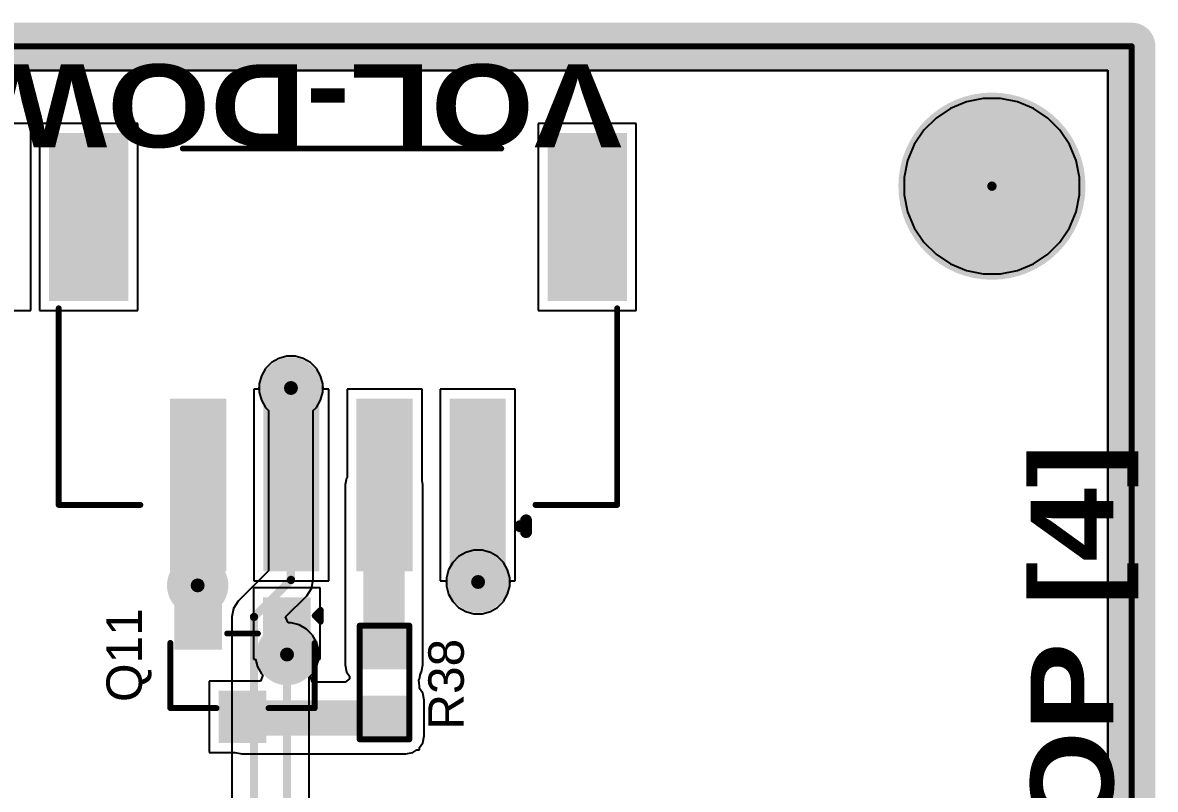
# Model space of a CAD drawing. Header units: inches. Extents: x -0.14 to 3.84, y -0.14 to 3.05.
# Drawn here: x 2.882 to 3.839, y 2.404 to 3.051 of the extents above; entities that cross this region are included whole.
import ezdxf

# ---------------------------------------------------------------- set-up
doc = ezdxf.new("R2010")
doc.units = ezdxf.units.IN
doc.header["$MEASUREMENT"] = 0
for name, color, linetype in [('Board Outline', 216, 'Continuous'), ('Bottom Layer', 5, 'Continuous'), ('Bottom Solder', 6, 'Continuous'), ('Ground Layer', 76, 'Continuous'), ('Pad Holes', 156, 'Continuous'), ('Power Layer', 16, 'Continuous'), ('Top Layer', 1, 'Continuous'), ('Top Overlay', 2, 'Continuous'), ('Top Paste', 8, 'Continuous'), ('Top Solder', 216, 'Continuous'), ('Via Holes', 16, 'Continuous')]:
    doc.layers.add(name, color=color, linetype=linetype)
doc.styles.add('Arial', font='', dxfattribs={"height": 0.2})
doc.styles.add('Arial Black_Bold', font='', dxfattribs={"height": 0.2})
doc.styles.get('Arial').set_extended_font_data('Arial')
doc.styles.get('Arial Black_Bold').set_extended_font_data('Arial Black', bold=True)

# ---------------------------------------------------------------- blocks, each defined once
blk = doc.blocks.new('SOT_23_9')
at = {"layer": 'Top Layer'}
for points in [[(-0.01614, 0.05748), (0.01614, 0.05748), (0.01614, 0.02126), (-0.01614, 0.02126)], [(-0.05354, -0.02126), (-0.02126, -0.02126), (-0.02126, -0.05748), (-0.05354, -0.05748)], [(0.02126, -0.02126), (0.05354, -0.02126), (0.05354, -0.05748), (0.02126, -0.05748)]]:
    blk.add_hatch(color=1, dxfattribs=at).paths.add_polyline_path(points)
at = {"layer": 'Top Paste'}
for points in [[(-0.01614, 0.05748), (0.01614, 0.05748), (0.01614, 0.02126), (-0.01614, 0.02126)], [(-0.05354, -0.02126), (-0.02126, -0.02126), (-0.02126, -0.05748), (-0.05354, -0.05748)], [(0.02126, -0.02126), (0.05354, -0.02126), (0.05354, -0.05748), (0.02126, -0.05748)]]:
    blk.add_hatch(color=8, dxfattribs=at).paths.add_polyline_path(points)
at = {"layer": 'Top Solder'}
for points in [[(-0.02014, 0.06148), (0.02014, 0.06148), (0.02014, 0.01726), (-0.02014, 0.01726)], [(-0.05754, -0.01726), (-0.01726, -0.01726), (-0.01726, -0.06148), (-0.05754, -0.06148)], [(0.01726, -0.01726), (0.05754, -0.01726), (0.05754, -0.06148), (0.01726, -0.06148)]]:
    blk.add_hatch(color=216, dxfattribs=at).paths.add_polyline_path(points)
at = {"layer": 'Top Overlay'}
for points in [[(-0.061, 0.032, 0.005, 0.005, 0), (-0.061, -0.023, 0.005, 0.005, 0)], [(-0.022, 0.032, 0.005, 0.005, 0), (-0.061, 0.032, 0.005, 0.005, 0)], [(0.061, 0.032, 0.005, 0.005, 0), (0.022, 0.032, 0.005, 0.005, 0)], [(0.061, 0.032, 0.005, 0.005, 0), (0.061, -0.023, 0.005, 0.005, 0)], [(0.013, -0.031, 0.005, 0.005, 0), (-0.013, -0.031, 0.005, 0.005, 0)], [(-0.061, -0.046, 0.005, 0.005, 0), (-0.066, -0.041, 0.005, 0.005, 0)], [(-0.066, -0.041, 0.005, 0.005, 0), (-0.066, -0.051, 0.005, 0.005, 0)], [(-0.061, -0.046, 0.005, 0.005, 0), (-0.066, -0.051, 0.005, 0.005, 0)]]:
    blk.add_lwpolyline(points, format="xyseb", dxfattribs=at)
for points in [[(-0.06225, 0.032, 0.0025, 0.0025, 1), (-0.05975, 0.032, 0.0025, 0.0025, 1)], [(-0.06225, 0.032, 0.0025, 0.0025, 1), (-0.05975, 0.032, 0.0025, 0.0025, 1)], [(-0.02325, 0.032, 0.0025, 0.0025, 1), (-0.02075, 0.032, 0.0025, 0.0025, 1)], [(0.02075, 0.032, 0.0025, 0.0025, 1), (0.02325, 0.032, 0.0025, 0.0025, 1)], [(0.05975, 0.032, 0.0025, 0.0025, 1), (0.06225, 0.032, 0.0025, 0.0025, 1)], [(0.05975, 0.032, 0.0025, 0.0025, 1), (0.06225, 0.032, 0.0025, 0.0025, 1)], [(-0.06225, -0.023, 0.0025, 0.0025, 1), (-0.05975, -0.023, 0.0025, 0.0025, 1)], [(-0.01425, -0.031, 0.0025, 0.0025, 1), (-0.01175, -0.031, 0.0025, 0.0025, 1)], [(0.01175, -0.031, 0.0025, 0.0025, 1), (0.01425, -0.031, 0.0025, 0.0025, 1)], [(0.05975, -0.023, 0.0025, 0.0025, 1), (0.06225, -0.023, 0.0025, 0.0025, 1)], [(-0.06725, -0.041, 0.0025, 0.0025, 1), (-0.06475, -0.041, 0.0025, 0.0025, 1)], [(-0.06725, -0.041, 0.0025, 0.0025, 1), (-0.06475, -0.041, 0.0025, 0.0025, 1)], [(-0.06225, -0.046, 0.0025, 0.0025, 1), (-0.05975, -0.046, 0.0025, 0.0025, 1)], [(-0.06225, -0.046, 0.0025, 0.0025, 1), (-0.05975, -0.046, 0.0025, 0.0025, 1)], [(-0.06725, -0.051, 0.0025, 0.0025, 1), (-0.06475, -0.051, 0.0025, 0.0025, 1)], [(-0.06725, -0.051, 0.0025, 0.0025, 1), (-0.06475, -0.051, 0.0025, 0.0025, 1)]]:
    blk.add_lwpolyline(points, format="xyseb", close=True, dxfattribs=at)
blk = doc.blocks.new('R___0603_38')
at = {"layer": 'Top Layer'}
for points in [[(-0.015, 0.0175), (-0.015, -0.0175), (-0.045, -0.0175), (-0.045, 0.0175)], [(0.045, 0.0175), (0.045, -0.0175), (0.015, -0.0175), (0.015, 0.0175)]]:
    blk.add_hatch(color=1, dxfattribs=at).paths.add_polyline_path(points)
at = {"layer": 'Top Paste'}
for points in [[(-0.015, 0.0175), (-0.015, -0.0175), (-0.045, -0.0175), (-0.045, 0.0175)], [(0.045, 0.0175), (0.045, -0.0175), (0.015, -0.0175), (0.015, 0.0175)]]:
    blk.add_hatch(color=8, dxfattribs=at).paths.add_polyline_path(points)
at = {"layer": 'Top Solder'}
for points in [[(-0.011, 0.0215), (-0.011, -0.0215), (-0.049, -0.0215), (-0.049, 0.0215)], [(0.049, 0.0215), (0.049, -0.0215), (0.011, -0.0215), (0.011, 0.0215)]]:
    blk.add_hatch(color=216, dxfattribs=at).paths.add_polyline_path(points)
at = {"layer": 'Top Overlay'}
for points in [[(-0.048, 0.021, 0.005, 0.005, 0), (0.048, 0.021, 0.005, 0.005, 0)], [(-0.048, 0.021, 0.005, 0.005, 0), (-0.048, -0.021, 0.005, 0.005, 0)], [(0.048, 0.021, 0.005, 0.005, 0), (0.048, -0.021, 0.005, 0.005, 0)], [(-0.048, -0.021, 0.005, 0.005, 0), (0.048, -0.021, 0.005, 0.005, 0)]]:
    blk.add_lwpolyline(points, format="xyseb", dxfattribs=at)
for points in [[(-0.04925, 0.021, 0.0025, 0.0025, 1), (-0.04675, 0.021, 0.0025, 0.0025, 1)], [(-0.04925, 0.021, 0.0025, 0.0025, 1), (-0.04675, 0.021, 0.0025, 0.0025, 1)], [(0.04675, 0.021, 0.0025, 0.0025, 1), (0.04925, 0.021, 0.0025, 0.0025, 1)], [(0.04675, 0.021, 0.0025, 0.0025, 1), (0.04925, 0.021, 0.0025, 0.0025, 1)], [(-0.04925, -0.021, 0.0025, 0.0025, 1), (-0.04675, -0.021, 0.0025, 0.0025, 1)], [(-0.04925, -0.021, 0.0025, 0.0025, 1), (-0.04675, -0.021, 0.0025, 0.0025, 1)], [(0.04675, -0.021, 0.0025, 0.0025, 1), (0.04925, -0.021, 0.0025, 0.0025, 1)], [(0.04675, -0.021, 0.0025, 0.0025, 1), (0.04925, -0.021, 0.0025, 0.0025, 1)]]:
    blk.add_lwpolyline(points, format="xyseb", close=True, dxfattribs=at)
blk = doc.blocks.new('S4B_PH_SM4_TB_LF__SN__80')
at = {"layer": 'Top Layer'}
for points in [[(-0.24016, 0.18012), (-0.1811, 0.18012), (-0.1811, 0.04626), (-0.24016, 0.04626)], [(0.1811, 0.18012), (0.24016, 0.18012), (0.24016, 0.04626), (0.1811, 0.04626)], [(-0.1378, -0.04429), (-0.09842, -0.04429), (-0.09842, -0.18209), (-0.1378, -0.18209)], [(-0.05906, -0.04429), (-0.01968, -0.04429), (-0.01968, -0.18209), (-0.05906, -0.18209)], [(0.01968, -0.04429), (0.05906, -0.04429), (0.05906, -0.18209), (0.01968, -0.18209)], [(0.09842, -0.04429), (0.1378, -0.04429), (0.1378, -0.18209), (0.09842, -0.18209)]]:
    blk.add_hatch(color=1, dxfattribs=at).paths.add_polyline_path(points)
at = {"layer": 'Top Paste'}
for points in [[(-0.24016, 0.18012), (-0.1811, 0.18012), (-0.1811, 0.04626), (-0.24016, 0.04626)], [(0.1811, 0.18012), (0.24016, 0.18012), (0.24016, 0.04626), (0.1811, 0.04626)], [(-0.1378, -0.04429), (-0.09842, -0.04429), (-0.09842, -0.18209), (-0.1378, -0.18209)], [(-0.05906, -0.04429), (-0.01968, -0.04429), (-0.01968, -0.18209), (-0.05906, -0.18209)], [(0.01968, -0.04429), (0.05906, -0.04429), (0.05906, -0.18209), (0.01968, -0.18209)], [(0.09842, -0.04429), (0.1378, -0.04429), (0.1378, -0.18209), (0.09842, -0.18209)]]:
    blk.add_hatch(color=8, dxfattribs=at).paths.add_polyline_path(points)
at = {"layer": 'Top Solder'}
for points in [[(-0.24416, 0.18412), (-0.1771, 0.18412), (-0.1771, 0.04226), (-0.24416, 0.04226)], [(0.1771, 0.18412), (0.24416, 0.18412), (0.24416, 0.04226), (0.1771, 0.04226)], [(-0.1418, -0.04029), (-0.09442, -0.04029), (-0.09442, -0.18609), (-0.1418, -0.18609)], [(-0.06306, -0.04029), (-0.01568, -0.04029), (-0.01568, -0.18609), (-0.06306, -0.18609)], [(0.01568, -0.04029), (0.06306, -0.04029), (0.06306, -0.18609), (0.01568, -0.18609)], [(0.09442, -0.04029), (0.1418, -0.04029), (0.1418, -0.18609), (0.09442, -0.18609)]]:
    blk.add_hatch(color=216, dxfattribs=at).paths.add_polyline_path(points)
at = {"layer": 'Top Overlay'}
for points in [[(-0.131, 0.171, 0.005, 0.005, 0), (0.138, 0.171, 0.005, 0.005, 0)], [(-0.236, -0.13, 0.005, 0.005, 0), (-0.236, 0.036, 0.005, 0.005, 0)], [(0.236, -0.13, 0.005, 0.005, 0), (0.236, 0.036, 0.005, 0.005, 0)], [(-0.236, -0.13, 0.005, 0.005, 0), (-0.167, -0.13, 0.005, 0.005, 0)], [(0.167, -0.13, 0.005, 0.005, 0), (0.236, -0.13, 0.005, 0.005, 0)], [(0.154, -0.148, 0.01, 0.01, 0), (0.159, -0.143, 0.01, 0.01, 0)], [(0.154, -0.148, 0.01, 0.01, 0), (0.159, -0.153, 0.01, 0.01, 0)], [(0.159, -0.153, 0.01, 0.01, 0), (0.159, -0.143, 0.01, 0.01, 0)]]:
    blk.add_lwpolyline(points, format="xyseb", dxfattribs=at)
for points in [[(-0.13225, 0.171, 0.0025, 0.0025, 1), (-0.12975, 0.171, 0.0025, 0.0025, 1)], [(0.13675, 0.171, 0.0025, 0.0025, 1), (0.13925, 0.171, 0.0025, 0.0025, 1)], [(-0.23725, 0.036, 0.0025, 0.0025, 1), (-0.23475, 0.036, 0.0025, 0.0025, 1)], [(0.23475, 0.036, 0.0025, 0.0025, 1), (0.23725, 0.036, 0.0025, 0.0025, 1)], [(-0.23725, -0.13, 0.0025, 0.0025, 1), (-0.23475, -0.13, 0.0025, 0.0025, 1)], [(-0.23725, -0.13, 0.0025, 0.0025, 1), (-0.23475, -0.13, 0.0025, 0.0025, 1)], [(-0.16825, -0.13, 0.0025, 0.0025, 1), (-0.16575, -0.13, 0.0025, 0.0025, 1)], [(0.16575, -0.13, 0.0025, 0.0025, 1), (0.16825, -0.13, 0.0025, 0.0025, 1)], [(0.23475, -0.13, 0.0025, 0.0025, 1), (0.23725, -0.13, 0.0025, 0.0025, 1)], [(0.23475, -0.13, 0.0025, 0.0025, 1), (0.23725, -0.13, 0.0025, 0.0025, 1)], [(0.1515, -0.148, 0.005, 0.005, 1), (0.1565, -0.148, 0.005, 0.005, 1)], [(0.1515, -0.148, 0.005, 0.005, 1), (0.1565, -0.148, 0.005, 0.005, 1)], [(0.1565, -0.143, 0.005, 0.005, 1), (0.1615, -0.143, 0.005, 0.005, 1)], [(0.1565, -0.143, 0.005, 0.005, 1), (0.1615, -0.143, 0.005, 0.005, 1)], [(0.1565, -0.153, 0.005, 0.005, 1), (0.1615, -0.153, 0.005, 0.005, 1)], [(0.1565, -0.153, 0.005, 0.005, 1), (0.1615, -0.153, 0.005, 0.005, 1)]]:
    blk.add_lwpolyline(points, format="xyseb", close=True, dxfattribs=at)

msp = doc.modelspace()

# ---------------------------------------------------------------- hatches: boundary and pattern name
at = {"layer": 'Bottom Layer'}
h = msp.add_hatch(color=5, dxfattribs=at)
edge = h.paths.add_edge_path()
edge.add_arc((3.10841, 2.74293), 0.01181, 0, 360)
h = msp.add_hatch(color=5, dxfattribs=at)
edge = h.paths.add_edge_path()
edge.add_arc((3.02956, 2.5762), 0.01181, 0, 360)
h = msp.add_hatch(color=5, dxfattribs=at)
edge = h.paths.add_edge_path()
edge.add_arc((3.26655, 2.57908), 0.01181, 0, 360)
h = msp.add_hatch(color=5, dxfattribs=at)
edge = h.paths.add_edge_path()
edge.add_arc((3.10506, 2.51783), 0.01181, 0, 360)
at = {"layer": 'Bottom Solder'}
h = msp.add_hatch(color=6, dxfattribs=at)
edge = h.paths.add_edge_path()
edge.add_arc((3.70079, 2.91339), 0.004, 0, 360)
h = msp.add_hatch(color=6, dxfattribs=at)
edge = h.paths.add_edge_path()
edge.add_arc((3.10841, 2.74293), 0.01581, 0, 360)
h = msp.add_hatch(color=6, dxfattribs=at)
edge = h.paths.add_edge_path()
edge.add_arc((3.26655, 2.57908), 0.01581, 0, 360)
h = msp.add_hatch(color=6, dxfattribs=at)
edge = h.paths.add_edge_path()
edge.add_arc((3.02956, 2.5762), 0.01581, 0, 360)
h = msp.add_hatch(color=6, dxfattribs=at)
edge = h.paths.add_edge_path()
edge.add_arc((3.10506, 2.51783), 0.01581, 0, 360)
at = {"layer": 'Ground Layer'}
h = msp.add_hatch(color=76, dxfattribs=at)
edge = h.paths.add_edge_path()
edge.add_arc((3.70079, 2.91339), 0.07906, 0, 360)
h = msp.add_hatch(color=76, dxfattribs=at)
edge = h.paths.add_edge_path()
edge.add_arc((3.10841, 2.74293), 0.02591, 0, 360)
h = msp.add_hatch(color=76, dxfattribs=at)
edge = h.paths.add_edge_path()
edge.add_arc((3.26655, 2.57908), 0.02591, 0, 360)
h = msp.add_hatch(color=76, dxfattribs=at)
edge = h.paths.add_edge_path()
edge.add_arc((3.10506, 2.51783), 0.02591, 0, 360)
at = {"layer": 'Pad Holes'}
h = msp.add_hatch(color=7, dxfattribs=at)
edge = h.paths.add_edge_path()
edge.add_arc((3.70079, 2.91339), 0.05906, 0, 360)
at = {"layer": 'Power Layer'}
h = msp.add_hatch(color=16, dxfattribs=at)
edge = h.paths.add_edge_path()
edge.add_arc((3.70079, 2.91339), 0.07906, 0, 360)
h = msp.add_hatch(color=16, dxfattribs=at)
edge = h.paths.add_edge_path()
edge.add_arc((3.10841, 2.74293), 0.02591, 0, 360)
h = msp.add_hatch(color=16, dxfattribs=at)
edge = h.paths.add_edge_path()
edge.add_arc((3.02956, 2.5762), 0.02591, 0, 360)
h = msp.add_hatch(color=16, dxfattribs=at)
edge = h.paths.add_edge_path()
edge.add_arc((3.10506, 2.51783), 0.02591, 0, 360)
at = {"layer": 'Top Layer'}
h = msp.add_hatch(color=1, dxfattribs=at)
edge = h.paths.add_edge_path()
edge.add_arc((3.10841, 2.74293), 0.01181, 0, 360)
for points in [[(3.12023, 2.74293), (3.09662, 2.74293), (3.09662, 2.66101), (3.12023, 2.66101)], [(3.01342, 2.52545), (3.0457, 2.52545), (3.0457, 2.66101), (3.01342, 2.66101)], [(3.16961, 2.5092), (3.20461, 2.5092), (3.20461, 2.66101), (3.16961, 2.66101)], [(3.25473, 2.57908), (3.27834, 2.57908), (3.27834, 2.66101), (3.25473, 2.66101)], [(3.09324, 2.51783), (3.11685, 2.51783), (3.11685, 2.54357), (3.09324, 2.54357)], [(3.06696, 2.4492), (3.20561, 2.4492), (3.20561, 2.4792), (3.06696, 2.4792)]]:
    msp.add_hatch(color=1, dxfattribs=at).paths.add_polyline_path(points)
h = msp.add_hatch(color=1, dxfattribs=at)
edge = h.paths.add_edge_path()
edge.add_arc((3.02956, 2.5762), 0.01181, 0, 360)
h = msp.add_hatch(color=1, dxfattribs=at)
edge = h.paths.add_edge_path()
edge.add_arc((3.26655, 2.57908), 0.01181, 0, 360)
h = msp.add_hatch(color=1, dxfattribs=at)
edge = h.paths.add_edge_path()
edge.add_arc((3.10506, 2.51783), 0.01181, 0, 360)
at = {"layer": 'Top Solder'}
h = msp.add_hatch(color=216, dxfattribs=at)
edge = h.paths.add_edge_path()
edge.add_arc((3.70079, 2.91339), 0.004, 0, 360)
h = msp.add_hatch(color=216, dxfattribs=at)
edge = h.paths.add_edge_path()
edge.add_arc((3.10841, 2.74293), 0.01581, 0, 360)
h = msp.add_hatch(color=216, dxfattribs=at)
edge = h.paths.add_edge_path()
edge.add_arc((3.26655, 2.57908), 0.01581, 0, 360)
h = msp.add_hatch(color=216, dxfattribs=at)
edge = h.paths.add_edge_path()
edge.add_arc((3.02956, 2.5762), 0.01581, 0, 360)
h = msp.add_hatch(color=216, dxfattribs=at)
edge = h.paths.add_edge_path()
edge.add_arc((3.10506, 2.51783), 0.01581, 0, 360)
at = {"layer": 'Via Holes'}
h = msp.add_hatch(color=7, dxfattribs=at)
edge = h.paths.add_edge_path()
edge.add_arc((3.10841, 2.74293), 0.00591, 0, 360)
h = msp.add_hatch(color=7, dxfattribs=at)
edge = h.paths.add_edge_path()
edge.add_arc((3.26655, 2.57908), 0.00591, 0, 360)
h = msp.add_hatch(color=7, dxfattribs=at)
edge = h.paths.add_edge_path()
edge.add_arc((3.02956, 2.5762), 0.00591, 0, 360)
h = msp.add_hatch(color=7, dxfattribs=at)
edge = h.paths.add_edge_path()
edge.add_arc((3.10506, 2.51783), 0.00591, 0, 360)

# ---------------------------------------------------------------- linework, layer by layer
at = {"layer": 'Board Outline'}
for points in [[(-0.11811, 3.0315, 0.005, 0.005, 0), (3.8189, 3.0315, 0.005, 0.005, 0)], [(3.8189, -0.11811, 0.005, 0.005, 0), (3.8189, 3.0315, 0.005, 0.005, 0)]]:
    msp.add_lwpolyline(points, format="xyseb", dxfattribs=at)
msp.add_lwpolyline([(3.81765, 3.0315, 0.0025, 0.0025, 1), (3.82015, 3.0315, 0.0025, 0.0025, 1)], format="xyseb", close=True, dxfattribs=at)
msp.add_lwpolyline([(3.81765, 3.0315, 0.0025, 0.0025, 1), (3.82015, 3.0315, 0.0025, 0.0025, 1)], format="xyseb", close=True, dxfattribs=at)
at = {"layer": 'Bottom Layer'}
for p, q in [((-0.09772, 3.01111), (3.79851, 3.0111)), ((3.79851, 3.0111), (3.7985, -0.09772)), ((3.69349, 2.98744), (3.67919, 2.9846)), ((3.70808, 2.98744), (3.69349, 2.98744)), ((3.72239, 2.9846), (3.70808, 2.98744)), ((3.66571, 2.97901), (3.65358, 2.97091)), ((3.67919, 2.9846), (3.66571, 2.97901)), ((3.73587, 2.97901), (3.72239, 2.9846)), ((3.748, 2.97091), (3.73587, 2.97901)), ((3.65358, 2.97091), (3.64327, 2.96059)), ((3.75831, 2.96059), (3.748, 2.97091)), ((3.64327, 2.96059), (3.63516, 2.94847)), ((3.76642, 2.94847), (3.75831, 2.96059)), ((3.63516, 2.94847), (3.62958, 2.93499)), ((3.772, 2.93499), (3.76642, 2.94847)), ((3.62958, 2.93499), (3.62673, 2.92068)), ((3.77484, 2.92068), (3.772, 2.93499)), ((3.62673, 2.92068), (3.62673, 2.90609)), ((3.77484, 2.90609), (3.77484, 2.92068)), ((3.62673, 2.90609), (3.62958, 2.89179)), ((3.772, 2.89179), (3.77484, 2.90609)), ((3.62958, 2.89179), (3.63516, 2.87831)), ((3.76642, 2.87831), (3.772, 2.89179)), ((3.63516, 2.87831), (3.64327, 2.86618)), ((3.75831, 2.86618), (3.76642, 2.87831)), ((3.64327, 2.86618), (3.65358, 2.85587)), ((3.748, 2.85587), (3.75831, 2.86618)), ((3.65358, 2.85587), (3.66571, 2.84776)), ((3.73587, 2.84776), (3.748, 2.85587)), ((3.66571, 2.84776), (3.67919, 2.84218)), ((3.72239, 2.84218), (3.73587, 2.84776)), ((3.67919, 2.84218), (3.69349, 2.83933)), ((3.69349, 2.83933), (3.70808, 2.83933)), ((3.70808, 2.83933), (3.72239, 2.84218)), ((3.09806, 2.76791), (3.09195, 2.76438)), ((3.10488, 2.76974), (3.09806, 2.76791)), ((3.11194, 2.76974), (3.10488, 2.76974)), ((3.11876, 2.76791), (3.11194, 2.76974)), ((3.12488, 2.76438), (3.11876, 2.76791)), ((3.08696, 2.75939), (3.08343, 2.75328)), ((3.09195, 2.76438), (3.08696, 2.75939)), ((3.12987, 2.75939), (3.12488, 2.76438)), ((3.1334, 2.75328), (3.12987, 2.75939)), ((3.08343, 2.75328), (3.0816, 2.74646)), ((3.13522, 2.74646), (3.1334, 2.75328)), ((3.0816, 2.74646), (3.0816, 2.7394)), ((3.0816, 2.7394), (3.08343, 2.73258)), ((3.1334, 2.73258), (3.13522, 2.7394)), ((3.13522, 2.7394), (3.13522, 2.74646)), ((3.08343, 2.73258), (3.08696, 2.72647)), ((3.12987, 2.72647), (3.1334, 2.73258)), ((3.08696, 2.72647), (3.08955, 2.72388)), ((3.08955, 2.72388), (3.08955, 2.58864)), ((3.12728, 2.72388), (3.12987, 2.72647)), ((3.12728, 2.58082), (3.12728, 2.72388)), ((3.2562, 2.60407), (3.25009, 2.60054)), ((3.26302, 2.60589), (3.2562, 2.60407)), ((3.27008, 2.60589), (3.26302, 2.60589)), ((3.2769, 2.60407), (3.27008, 2.60589)), ((3.28301, 2.60054), (3.2769, 2.60407)), ((3.2451, 2.59554), (3.24157, 2.58943)), ((3.25009, 2.60054), (3.2451, 2.59554)), ((3.28801, 2.59554), (3.28301, 2.60054)), ((3.29153, 2.58943), (3.28801, 2.59554)), ((3.08955, 2.58864), (3.06383, 2.56292)), ((3.24157, 2.58943), (3.23974, 2.58261)), ((3.29336, 2.58261), (3.29153, 2.58943)), ((3.12584, 2.5736), (3.12728, 2.58082)), ((3.23974, 2.58261), (3.23974, 2.57555)), ((3.23974, 2.57555), (3.24157, 2.56873)), ((3.29153, 2.56873), (3.29336, 2.57555)), ((3.29336, 2.57555), (3.29336, 2.58261)), ((3.10391, 2.54964), (3.12175, 2.56748)), ((3.12175, 2.56748), (3.12584, 2.5736)), ((3.24157, 2.56873), (3.2451, 2.56262)), ((3.28801, 2.56262), (3.29153, 2.56873)), ((3.05974, 2.5568), (3.05831, 2.54958)), ((3.06383, 2.56292), (3.05974, 2.5568)), ((3.2451, 2.56262), (3.25009, 2.55763)), ((3.25009, 2.55763), (3.2562, 2.5541)), ((3.2769, 2.5541), (3.28301, 2.55763)), ((3.28301, 2.55763), (3.28801, 2.56262)), ((3.05831, 2.54958), (3.05831, 1.73494)), ((3.10598, 2.54464), (3.10391, 2.54964)), ((3.2562, 2.5541), (3.26302, 2.55227)), ((3.26302, 2.55227), (3.27008, 2.55227)), ((3.27008, 2.55227), (3.2769, 2.5541)), ((3.10859, 2.54464), (3.10598, 2.54464)), ((3.11541, 2.54281), (3.10859, 2.54464)), ((3.12152, 2.53928), (3.11541, 2.54281)), ((3.12651, 2.53429), (3.12152, 2.53928)), ((3.13004, 2.52818), (3.12651, 2.53429)), ((3.13187, 2.52136), (3.13004, 2.52818)), ((3.13187, 2.5143), (3.13187, 2.52136)), ((3.13004, 2.50748), (3.13187, 2.5143)), ((3.12392, 2.49878), (3.12651, 2.50137)), ((3.12392, 1.72895), (3.12392, 2.49878)), ((3.12651, 2.50137), (3.13004, 2.50748))]:
    msp.add_line(p, q, dxfattribs=at)
for points in [[(3.10841, 2.58082, 0.007, 0.007, 0), (3.10841, 2.74293, 0.007, 0.007, 0)], [(3.07717, 2.54958, 0.007, 0.007, 0), (3.10841, 2.58082, 0.007, 0.007, 0)], [(3.07717, 1.72712, 0.007, 0.007, 0), (3.07717, 2.54958, 0.007, 0.007, 0)], [(3.10506, 1.71606, 0.007, 0.007, 0), (3.10506, 2.51783, 0.007, 0.007, 0)]]:
    msp.add_lwpolyline(points, format="xyseb", dxfattribs=at)
for points in [[(3.10666, 2.74293, 0.0035, 0.0035, 1), (3.11016, 2.74293, 0.0035, 0.0035, 1)], [(3.10666, 2.58082, 0.0035, 0.0035, 1), (3.11016, 2.58082, 0.0035, 0.0035, 1)], [(3.10666, 2.58082, 0.0035, 0.0035, 1), (3.11016, 2.58082, 0.0035, 0.0035, 1)], [(3.07542, 2.54958, 0.0035, 0.0035, 1), (3.07892, 2.54958, 0.0035, 0.0035, 1)], [(3.07542, 2.54958, 0.0035, 0.0035, 1), (3.07892, 2.54958, 0.0035, 0.0035, 1)], [(3.10331, 2.51783, 0.0035, 0.0035, 1), (3.10681, 2.51783, 0.0035, 0.0035, 1)]]:
    msp.add_lwpolyline(points, format="xyseb", close=True, dxfattribs=at)
at = {"layer": 'Ground Layer'}
for p, q in [((-0.09801, 3.0114), (3.7988, 3.0114)), ((3.7988, 3.0114), (3.7988, -0.09802))]:
    msp.add_line(p, q, dxfattribs=at)
for points in [[(-0.11811, 3.0315, 0.04, 0.04, 0), (3.8189, 3.0315, 0.04, 0.04, 0)], [(3.8189, -0.11811, 0.04, 0.04, 0), (3.8189, 3.0315, 0.04, 0.04, 0)]]:
    msp.add_lwpolyline(points, format="xyseb", dxfattribs=at)
msp.add_lwpolyline([(3.8089, 3.0315, 0.02, 0.02, 1), (3.8289, 3.0315, 0.02, 0.02, 1)], format="xyseb", close=True, dxfattribs=at)
msp.add_lwpolyline([(3.8089, 3.0315, 0.02, 0.02, 1), (3.8289, 3.0315, 0.02, 0.02, 1)], format="xyseb", close=True, dxfattribs=at)
at = {"layer": 'Power Layer'}
for p, q in [((-0.09801, 3.0114), (3.7988, 3.0114)), ((3.7988, 3.0114), (3.7988, -0.09802))]:
    msp.add_line(p, q, dxfattribs=at)
for points in [[(-0.11811, 3.0315, 0.04, 0.04, 0), (3.8189, 3.0315, 0.04, 0.04, 0)], [(3.8189, -0.11811, 0.04, 0.04, 0), (3.8189, 3.0315, 0.04, 0.04, 0)]]:
    msp.add_lwpolyline(points, format="xyseb", dxfattribs=at)
msp.add_lwpolyline([(3.8089, 3.0315, 0.02, 0.02, 1), (3.8289, 3.0315, 0.02, 0.02, 1)], format="xyseb", close=True, dxfattribs=at)
msp.add_lwpolyline([(3.8089, 3.0315, 0.02, 0.02, 1), (3.8289, 3.0315, 0.02, 0.02, 1)], format="xyseb", close=True, dxfattribs=at)
at = {"layer": 'Top Layer'}
for p, q in [((-0.09772, 3.01111), (3.79851, 3.0111)), ((3.79851, 3.0111), (3.7985, -0.09772)), ((3.69349, 2.98744), (3.67919, 2.9846)), ((3.70808, 2.98744), (3.69349, 2.98744)), ((3.72239, 2.9846), (3.70808, 2.98744)), ((3.66571, 2.97901), (3.65358, 2.97091)), ((3.67919, 2.9846), (3.66571, 2.97901)), ((3.73587, 2.97901), (3.72239, 2.9846)), ((3.748, 2.97091), (3.73587, 2.97901)), ((3.65358, 2.97091), (3.64327, 2.96059)), ((3.75831, 2.96059), (3.748, 2.97091)), ((2.88846, 2.96631), (2.8054, 2.96631)), ((2.88846, 2.80845), (2.88846, 2.96631)), ((2.97901, 2.96631), (2.89595, 2.96631)), ((2.89595, 2.96631), (2.89595, 2.80845)), ((2.97901, 2.80845), (2.97901, 2.96631)), ((3.40027, 2.96631), (3.31721, 2.96631)), ((3.31721, 2.96631), (3.31721, 2.80845)), ((3.40027, 2.80845), (3.40027, 2.96631)), ((3.64327, 2.96059), (3.63516, 2.94847)), ((3.76642, 2.94847), (3.75831, 2.96059)), ((3.63516, 2.94847), (3.62958, 2.93499)), ((3.772, 2.93499), (3.76642, 2.94847)), ((3.62958, 2.93499), (3.62673, 2.92068)), ((3.77484, 2.92068), (3.772, 2.93499)), ((3.62673, 2.92068), (3.62673, 2.90609)), ((3.77484, 2.90609), (3.77484, 2.92068)), ((3.62673, 2.90609), (3.62958, 2.89179)), ((3.772, 2.89179), (3.77484, 2.90609)), ((3.62958, 2.89179), (3.63516, 2.87831)), ((3.76642, 2.87831), (3.772, 2.89179)), ((3.63516, 2.87831), (3.64327, 2.86618)), ((3.75831, 2.86618), (3.76642, 2.87831)), ((3.64327, 2.86618), (3.65358, 2.85587)), ((3.748, 2.85587), (3.75831, 2.86618)), ((3.65358, 2.85587), (3.66571, 2.84776)), ((3.73587, 2.84776), (3.748, 2.85587)), ((3.66571, 2.84776), (3.67919, 2.84218)), ((3.72239, 2.84218), (3.73587, 2.84776)), ((3.67919, 2.84218), (3.69349, 2.83933)), ((3.69349, 2.83933), (3.70808, 2.83933)), ((3.70808, 2.83933), (3.72239, 2.84218)), ((2.8054, 2.80845), (2.88846, 2.80845)), ((2.89595, 2.80845), (2.97901, 2.80845)), ((3.31721, 2.80845), (3.40027, 2.80845)), ((3.09806, 2.76791), (3.09195, 2.76438)), ((3.10488, 2.76974), (3.09806, 2.76791)), ((3.11194, 2.76974), (3.10488, 2.76974)), ((3.11876, 2.76791), (3.11194, 2.76974)), ((3.12488, 2.76438), (3.11876, 2.76791)), ((3.08696, 2.75939), (3.08343, 2.75328)), ((3.09195, 2.76438), (3.08696, 2.75939)), ((3.12987, 2.75939), (3.12488, 2.76438)), ((3.1334, 2.75328), (3.12987, 2.75939)), ((3.08343, 2.75328), (3.0816, 2.74646)), ((3.13522, 2.74646), (3.1334, 2.75328)), ((3.08133, 2.7419), (3.07706, 2.7419)), ((3.07706, 2.7419), (3.07706, 2.58011)), ((3.0816, 2.74429), (3.08133, 2.74293)), ((3.08133, 2.74293), (3.08133, 2.7419)), ((3.0816, 2.74646), (3.0816, 2.74429)), ((3.13522, 2.74444), (3.13522, 2.74646)), ((3.13552, 2.74293), (3.13522, 2.74444)), ((3.13552, 2.7419), (3.13552, 2.74293)), ((3.14043, 2.7419), (3.13552, 2.7419)), ((3.14043, 2.58011), (3.14043, 2.7419)), ((3.21917, 2.7419), (3.1558, 2.7419)), ((3.1558, 2.7419), (3.1558, 2.66733)), ((3.21917, 2.66472), (3.21917, 2.7419)), ((3.29791, 2.7419), (3.23454, 2.7419)), ((3.23454, 2.7419), (3.23454, 2.58011)), ((3.29791, 2.58011), (3.29791, 2.7419)), ((3.15548, 2.66686), (3.15432, 2.66101)), ((3.1558, 2.66733), (3.15548, 2.66686)), ((3.2199, 2.66101), (3.21917, 2.66472)), ((3.15432, 2.66101), (3.15432, 2.5092)), ((3.2199, 2.5092), (3.2199, 2.66101)), ((3.07706, 2.58011), (3.14043, 2.58011)), ((3.23454, 2.58011), (3.23944, 2.58011)), ((3.23944, 2.58011), (3.23944, 2.57908)), ((3.23944, 2.57908), (3.23974, 2.57756)), ((3.23974, 2.57756), (3.23974, 2.57555)), ((3.23974, 2.57555), (3.24157, 2.56873)), ((3.29153, 2.56873), (3.29336, 2.57555)), ((3.29336, 2.57773), (3.29363, 2.57908)), ((3.29336, 2.57555), (3.29336, 2.57773)), ((3.29363, 2.57908), (3.29363, 2.58011)), ((3.29363, 2.58011), (3.29791, 2.58011)), ((3.13303, 2.57405), (3.07675, 2.57405)), ((3.07675, 2.57405), (3.07675, 2.51383)), ((3.13303, 2.51383), (3.13303, 2.57405)), ((3.24157, 2.56873), (3.2451, 2.56262)), ((3.28801, 2.56262), (3.29153, 2.56873)), ((3.2451, 2.56262), (3.25009, 2.55763)), ((3.25009, 2.55763), (3.2562, 2.5541)), ((3.2769, 2.5541), (3.28301, 2.55763)), ((3.28301, 2.55763), (3.28801, 2.56262)), ((3.2562, 2.5541), (3.26302, 2.55227)), ((3.26302, 2.55227), (3.27008, 2.55227)), ((3.27008, 2.55227), (3.2769, 2.5541)), ((3.07675, 2.51383), (3.07838, 2.51383)), ((3.07838, 2.51383), (3.08008, 2.50748)), ((3.13004, 2.50748), (3.13174, 2.51383)), ((3.13174, 2.51383), (3.13303, 2.51383)), ((3.15432, 2.5092), (3.15548, 2.50334)), ((3.21874, 2.50334), (3.2199, 2.5092)), ((3.08008, 2.50748), (3.08361, 2.50137)), ((3.08467, 2.50031), (3.0826, 2.49531)), ((3.08361, 2.50137), (3.08467, 2.50031)), ((3.12464, 2.49949), (3.12651, 2.50137)), ((3.12671, 2.49449), (3.12464, 2.49949)), ((3.12651, 2.50137), (3.13004, 2.50748)), ((3.15548, 2.50334), (3.15798, 2.4996)), ((3.15798, 2.4996), (3.15798, 2.4972)), ((3.21698, 2.4972), (3.21776, 2.50187)), ((3.21776, 2.50187), (3.21874, 2.50334)), ((3.0826, 2.49531), (3.03935, 2.49531)), ((3.03935, 2.49531), (3.03935, 2.43509)), ((3.1541, 2.49449), (3.12671, 2.49449)), ((3.15798, 2.4972), (3.1541, 2.49449)), ((3.21637, 2.4962), (3.21698, 2.4972)), ((3.21698, 2.4912), (3.21637, 2.4962)), ((3.21698, 2.4972), (3.21698, 2.4972)), ((3.21698, 2.48918), (3.21698, 2.4912)), ((3.21698, 2.4912), (3.21698, 2.4912)), ((3.21974, 2.48505), (3.21698, 2.48918)), ((3.2209, 2.4792), (3.21974, 2.48505)), ((3.2209, 2.4492), (3.2209, 2.4792)), ((3.21698, 2.43921), (3.21974, 2.44334)), ((3.21974, 2.44334), (3.2209, 2.4492)), ((3.03935, 2.43509), (3.06108, 2.43509)), ((3.06108, 2.43509), (3.06111, 2.43507)), ((3.06111, 2.43507), (3.06696, 2.4339)), ((3.06696, 2.4339), (3.20561, 2.4339)), ((3.20561, 2.4339), (3.21146, 2.43507)), ((3.21146, 2.43507), (3.21465, 2.4372)), ((3.21465, 2.4372), (3.21698, 2.4372)), ((3.21698, 2.4372), (3.21698, 2.43921))]:
    msp.add_line(p, q, dxfattribs=at)

# ---------------------------------------------------------------- block references
msp.add_blockref('S4B_PH_SM4_TB_LF__SN__80', (3.14811, 2.77419))
for name, p, rotation in [('SOT_23_9', (3.06749, 2.50456), 180), ('R___0603_38', (3.18748, 2.49419), 90)]:
    msp.add_blockref(name, p, dxfattribs=dict(rotation=rotation))

# ---------------------------------------------------------------- texts
at = {"layer": 'Top Overlay'}
for s, height, rotation, style, p in [('VOL-DOWN [2]', 0.07, 180, 'Arial Black_Bold', (3.38827, 3.01629)), ('PLAY/STOP [4]', 0.07, 90, 'Arial Black_Bold', (3.80346, 1.89347)), ('Q11', 0.03, 90, 'Arial', (2.98248, 2.4777)), ('R38', 0.03, 90, 'Arial', (3.25448, 2.45421))]:
    msp.add_text(s, height=height, rotation=rotation, dxfattribs=dict(at, style=style)).set_placement(p)

doc.saveas('drawing.dxf')
